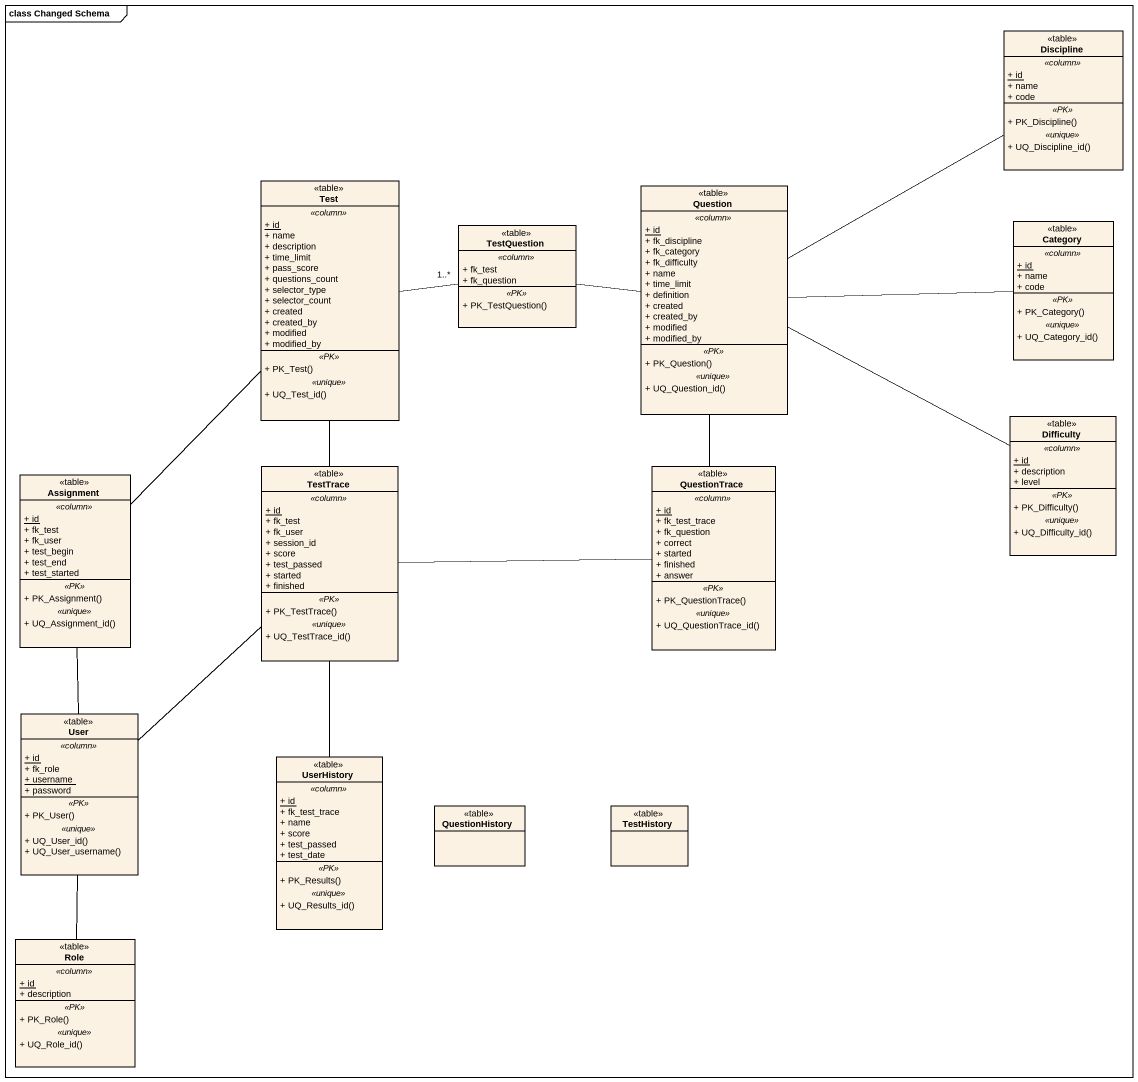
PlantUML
@startuml
mainframe class Changed Schema
hide circle
hide empty members
skinparam classAttributeIconSize 0
class Discipline <<table>> {
  .. <<column>> ..
  {static} + id
  + name
  + code
  .. <<PK>> ..
  + PK_Discipline()
  .. <<unique>> ..
  + UQ_Discipline_id()
}
class Test <<table>> {
  .. <<column>> ..
  {static} + id
  + name
  + description
  + time_limit
  + pass_score
  + questions_count
  + selector_type
  + selector_count
  + created
  + created_by
  + modified
  + modified_by
  .. <<PK>> ..
  + PK_Test()
  .. <<unique>> ..
  + UQ_Test_id()
}
class Question <<table>> {
  .. <<column>> ..
  {static} + id
  + fk_discipline
  + fk_category
  + fk_difficulty
  + name
  + time_limit
  + definition
  + created
  + created_by
  + modified
  + modified_by
  .. <<PK>> ..
  + PK_Question()
  .. <<unique>> ..
  + UQ_Question_id()
}
class TestQuestion <<table>> {
  .. <<column>> ..
  + fk_test
  + fk_question
  .. <<PK>> ..
  + PK_TestQuestion()
}
class Category <<table>> {
  .. <<column>> ..
  {static} + id
  + name
  + code
  .. <<PK>> ..
  + PK_Category()
  .. <<unique>> ..
  + UQ_Category_id()
}
class Difficulty <<table>> {
  .. <<column>> ..
  {static} + id
  + description
  + level
  .. <<PK>> ..
  + PK_Difficulty()
  .. <<unique>> ..
  + UQ_Difficulty_id()
}
class Assignment <<table>> {
  .. <<column>> ..
  {static} + id
  + fk_test
  + fk_user
  + test_begin
  + test_end
  + test_started
  .. <<PK>> ..
  + PK_Assignment()
  .. <<unique>> ..
  + UQ_Assignment_id()
}
class TestTrace <<table>> {
  .. <<column>> ..
  {static} + id
  + fk_test
  + fk_user
  + session_id
  + score
  + test_passed
  + started
  + finished
  .. <<PK>> ..
  + PK_TestTrace()
  .. <<unique>> ..
  + UQ_TestTrace_id()
}
class QuestionTrace <<table>> {
  .. <<column>> ..
  {static} + id
  + fk_test_trace
  + fk_question
  + correct
  + started
  + finished
  + answer
  .. <<PK>> ..
  + PK_QuestionTrace()
  .. <<unique>> ..
  + UQ_QuestionTrace_id()
}
class User <<table>> {
  .. <<column>> ..
  {static} + id
  + fk_role
  {static} + username
  + password
  .. <<PK>> ..
  + PK_User()
  .. <<unique>> ..
  + UQ_User_id()
  + UQ_User_username()
}
class UserHistory <<table>> {
  .. <<column>> ..
  {static} + id
  + fk_test_trace
  + name
  + score
  + test_passed
  + test_date
  .. <<PK>> ..
  + PK_Results()
  .. <<unique>> ..
  + UQ_Results_id()
}
class QuestionHistory <<table>>
class TestHistory <<table>>
class Role <<table>> {
  .. <<column>> ..
  {static} + id
  + description
  .. <<PK>> ..
  + PK_Role()
  .. <<unique>> ..
  + UQ_Role_id()
}
Question -right- Discipline
Question -right- Category
Question -right- Difficulty
TestQuestion "1..*" -left- Test
TestQuestion -right- Question
Assignment -up- Test
Assignment -- User
TestTrace -up- Test
TestTrace -- User
QuestionTrace -up- Question
QuestionTrace -left- TestTrace
UserHistory -up- TestTrace
Role -up- User
@enduml
